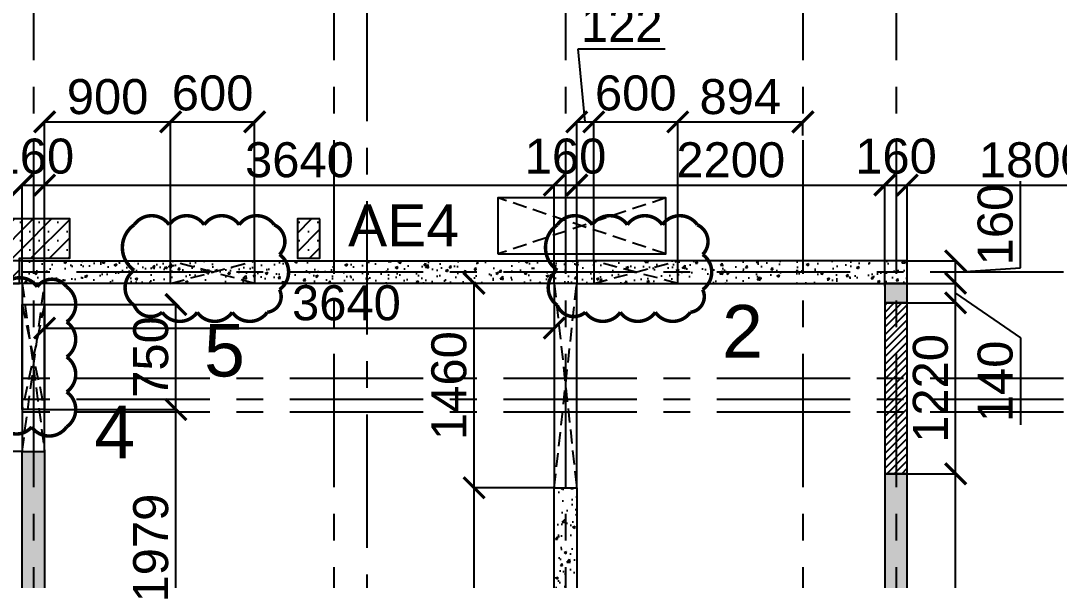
# Model space of a CAD drawing. Header units: inches. Extents: x 207135 to 337634, y -175669 to -89669.
# Drawn here: x 216867 to 224283, y -110202 to -106208 of the extents above; entities that cross this region are included whole.
import ezdxf

# ---------------------------------------------------------------- set-up
doc = ezdxf.new("R2010")
doc.units = ezdxf.units.IN
doc.header["$MEASUREMENT"] = 0
doc.linetypes.add('CENTER', pattern=[50.8, 31.75, -6.35, 6.35, -6.35])
doc.linetypes.add('Hidden', pattern=[3, 2, -1])
for name, color, linetype in [('160 R.C. WALL HAT', 8, 'Continuous'), ('160 R.C.WALL', 6, 'Continuous'), ('160 WALL  OPENING LINE', 1, 'Continuous'), ('160 WALL OPEING', 1, 'Continuous'), ('5', 2, 'Continuous'), ('AR-Column', 40, 'Continuous'), ('CUTOUT', 2, 'Continuous'), ('CUTOUT LINE', 2, 'Continuous'), ('DIM', 251, 'Continuous'), ('GRID', 8, 'CENTER'), ('NON S.WALL HATCH', 8, 'Continuous'), ('SHEARWALL HATCH', 8, 'Continuous'), ('TEXT-1', 3, 'Continuous')]:
    doc.layers.add(name, color=color, linetype=linetype)
doc.layers.add('text', color=4, linetype='Continuous', lineweight=30)
doc.styles.add('T200', font='sanss___.ttf', dxfattribs={"height": 250})
doc.styles.add('T300', font='sanss___.ttf', dxfattribs={"height": 350})
doc.dimstyles.new('T 200', dxfattribs={"dimtxt": 250, "dimasz": 150, "dimexe": 1, "dimexo": 0, "dimgap": 50, "dimtad": 1, "dimdec": 0, "dimdsep": 46, "dimtxsty": 'T200', "dimblk": 'ARCHTICK', "dimcen": 2.5, "dimdle": 1, "dimclrd": 5, "dimclre": 253, "dimclrt": 1, "dimadec": 0, "dimazin": 0, "dimtfac": 1, "dimtdec": 0, "dimtmove": 2, "dimatfit": 3, "dimfxl": 0, "dimarcsym": 0})
pattern_1 = [(45, (-131825.64, 75915.45), (-66.29126, 66.29126), []), (45, (-131759.35, 75915.45), (-66.29126, 66.29126), [0, -93.75])]
pattern_2 = [(50, (2126157.95, 285107.85), (179.315046, -15.688034), [18.75, -206.25]), (355, (2126157.95, 285107.85), (-34.687833, 188.048033), [15, -165]), (100.451444, (2126172.9, 285106.54), (144.627212, 172.359998), [15.935048, -175.285528]), (46.1842, (2126157.95, 285157.85), (266.810333, -41.37982), [28.125, -309.375]), (96.635635, (2126180.19, 285154.4), (233.665486, 243.52965), [23.902586, -262.92844]), (351.184164, (2126157.95, 285157.85), (233.665486, 243.52965), [22.5, -247.5]), (21, (2126182.95, 285145.35), (149.226763, -100.654723), [18.75, -206.25]), (326, (2126182.95, 285145.35), (60.828833, 181.287511), [15, -165]), (71.451445, (2126195.39, 285136.96), (210.055594, 80.632788), [15.935047, -175.285528]), (37.5, (2126157.95, 285107.85), (3.0399638, 83.2234635), [0, -163, 0, -167.5, 0, -165.625]), (7.5, (2126157.95, 285107.85), (65.7673844, 98.602928), [0, -95.5, 0, -159.25, 0, -63.125]), (327.5, (2126102.2, 285107.85), (133.455609, -5.638718), [0, -62.5, 0, -195, 0, -258.75]), (317.5, (2126077.2, 285107.85), (145.796542, 25.0262456), [0, -81.25, 0, -129.5, 0, -183.75])]

# ---------------------------------------------------------------- blocks, each defined once
blk = doc.blocks.new('_ARCHTICK')
at = {"color": 0, "linetype": 'ByBlock', "const_width": 0.15}
blk.add_lwpolyline([(-0.5, -0.5), (0.5, 0.5)], dxfattribs=at)
blk = doc.blocks.new('*D110')
at = {"layer": 'Defpoints', "color": 0}
for p in [(216341.1, -109282.5), (216877.4, -109282.5, 14.7), (216877.4, -113802.5, 14.7)]:
    blk.add_point(p, dxfattribs=at)
at = {"layer": 'DIM', "color": 253, "lineweight": -2}
for p, q in [((216877.4, -109282.5), (216340.1, -109282.5)), ((216877.4, -113802.5), (216340.1, -113802.5))]:
    blk.add_line(p, q, dxfattribs=at)
at = {"layer": 'DIM', "color": 5, "lineweight": -2}
blk.add_line((216341.1, -113803.5), (216341.1, -109281.5), dxfattribs=at)
at = {"layer": 'DIM', "color": 5, "lineweight": -2, "xscale": 150, "yscale": 150, "zscale": 150}
for p, rotation in [((216341.1, -109282.5), 90), ((216341.1, -113802.5), 270)]:
    blk.add_blockref('_ARCHTICK', p, dxfattribs=dict(at, rotation=rotation))
at = {"layer": 'DIM', "color": 1, "insert": (216162.3, -111542.5), "char_height": 250, "attachment_point": 5, "rotation": 90, "style": 'T200'}
blk.add_mtext('4520', dxfattribs=at)
blk = doc.blocks.new('*D111')
at = {"layer": 'Defpoints', "color": 0}
for p in [(216341.1, -108082.5), (216877.4, -108082.5, 14.7), (216877.4, -109282.5, 14.7)]:
    blk.add_point(p, dxfattribs=at)
at = {"layer": 'DIM', "color": 253, "lineweight": -2}
for p, q in [((216877.4, -108082.5), (216340.1, -108082.5)), ((216877.4, -109282.5), (216340.1, -109282.5))]:
    blk.add_line(p, q, dxfattribs=at)
at = {"layer": 'DIM', "color": 5, "lineweight": -2}
blk.add_line((216341.1, -109283.5), (216341.1, -108081.5), dxfattribs=at)
at = {"layer": 'DIM', "color": 5, "lineweight": -2, "xscale": 150, "yscale": 150, "zscale": 150}
for p, rotation in [((216341.1, -108082.5), 90), ((216341.1, -109282.5), 270)]:
    blk.add_blockref('_ARCHTICK', p, dxfattribs=dict(at, rotation=rotation))
at = {"layer": 'DIM', "color": 1, "insert": (216162.3, -108682.5), "char_height": 250, "attachment_point": 5, "rotation": 90, "style": 'T200'}
blk.add_mtext('1200', dxfattribs=at)
blk = doc.blocks.new('*D112')
at = {"layer": 'Defpoints', "color": 0}
for p in [(216341.1, -107922.5), (216877.4, -107922.5, 14.7), (216877.4, -108082.5, 14.7)]:
    blk.add_point(p, dxfattribs=at)
at = {"layer": 'DIM', "color": 5, "lineweight": -2}
for p, q in [((216087.8, -108052.5), (216087.8, -107432.3)), ((216341.1, -108083.5), (216341.1, -107921.5)), ((216341.1, -108002.5), (216087.8, -108052.5))]:
    blk.add_line(p, q, dxfattribs=at)
at = {"layer": 'DIM', "color": 253, "lineweight": -2}
for p, q in [((216877.4, -107922.5), (216340.1, -107922.5)), ((216877.4, -108082.5), (216340.1, -108082.5))]:
    blk.add_line(p, q, dxfattribs=at)
at = {"layer": 'DIM', "color": 5, "lineweight": -2, "xscale": 150, "yscale": 150, "zscale": 150}
for p, rotation in [((216341.1, -107922.5), 90), ((216341.1, -108082.5), 270)]:
    blk.add_blockref('_ARCHTICK', p, dxfattribs=dict(at, rotation=rotation))
at = {"layer": 'DIM', "color": 1, "insert": (215908.8, -107742.4), "char_height": 250, "attachment_point": 5, "rotation": 90, "style": 'T200'}
blk.add_mtext('160', dxfattribs=at)
blk = doc.blocks.new('*D133')
at = {"layer": 'Defpoints', "color": 0}
for p in [(217037.4, -107380.6), (216877.4, -107922.5, 14.7), (217037.4, -108082.5, 14.7)]:
    blk.add_point(p, dxfattribs=at)
at = {"layer": 'DIM', "color": 5, "lineweight": -2}
blk.add_line((216876.4, -107380.6), (217038.4, -107380.6), dxfattribs=at)
at = {"layer": 'DIM', "color": 253, "lineweight": -2}
for p, q in [((216877.4, -107922.5), (216877.4, -107379.6)), ((217037.4, -108082.5), (217037.4, -107379.6))]:
    blk.add_line(p, q, dxfattribs=at)
at = {"layer": 'DIM', "color": 5, "lineweight": -2, "xscale": 150, "yscale": 150, "zscale": 150, "rotation": 180}
blk.add_blockref('_ARCHTICK', (216877.4, -107380.6), dxfattribs=at)
at = {"layer": 'DIM', "color": 5, "lineweight": -2, "xscale": 150, "yscale": 150, "zscale": 150}
blk.add_blockref('_ARCHTICK', (217037.4, -107380.6), dxfattribs=at)
at = {"layer": 'DIM', "color": 1, "insert": (216957.4, -107175.6), "char_height": 250, "attachment_point": 5, "style": 'T200'}
blk.add_mtext('160', dxfattribs=at)
blk = doc.blocks.new('*D134')
at = {"layer": 'Defpoints', "color": 0}
for p in [(220677.4, -108082.5, 14.7), (220677.4, -108401.6), (217037.4, -108819.5, 14.7)]:
    blk.add_point(p, dxfattribs=at)
at = {"layer": 'DIM', "color": 253, "lineweight": -2}
for p, q in [((220677.4, -108082.5), (220677.4, -108402.6)), ((217037.4, -108819.5), (217037.4, -108400.6))]:
    blk.add_line(p, q, dxfattribs=at)
at = {"layer": 'DIM', "color": 5, "lineweight": -2}
blk.add_line((217036.4, -108401.6), (220678.4, -108401.6), dxfattribs=at)
at = {"layer": 'DIM', "color": 5, "lineweight": -2, "xscale": 150, "yscale": 150, "zscale": 150, "rotation": 180}
blk.add_blockref('_ARCHTICK', (217037.4, -108401.6), dxfattribs=at)
at = {"layer": 'DIM', "color": 5, "lineweight": -2, "xscale": 150, "yscale": 150, "zscale": 150}
blk.add_blockref('_ARCHTICK', (220677.4, -108401.6), dxfattribs=at)
at = {"layer": 'DIM', "color": 1, "insert": (219192.9, -108222.7), "char_height": 250, "attachment_point": 5, "style": 'T200'}
blk.add_mtext('3640', dxfattribs=at)
blk = doc.blocks.new('*D135')
at = {"layer": 'Defpoints', "color": 0}
for p in [(220837.4, -107380.6), (220837.4, -107922.5, 14.7), (220677.4, -108082.5, 14.7)]:
    blk.add_point(p, dxfattribs=at)
at = {"layer": 'DIM', "color": 5, "lineweight": -2}
blk.add_line((220676.4, -107380.6), (220838.4, -107380.6), dxfattribs=at)
at = {"layer": 'DIM', "color": 253, "lineweight": -2}
for p, q in [((220677.4, -108082.5), (220677.4, -107379.6)), ((220837.4, -107922.5), (220837.4, -107379.6))]:
    blk.add_line(p, q, dxfattribs=at)
at = {"layer": 'DIM', "color": 5, "lineweight": -2, "xscale": 150, "yscale": 150, "zscale": 150, "rotation": 180}
blk.add_blockref('_ARCHTICK', (220677.4, -107380.6), dxfattribs=at)
at = {"layer": 'DIM', "color": 5, "lineweight": -2, "xscale": 150, "yscale": 150, "zscale": 150}
blk.add_blockref('_ARCHTICK', (220837.4, -107380.6), dxfattribs=at)
at = {"layer": 'DIM', "color": 1, "insert": (220757.4, -107175.6), "char_height": 250, "attachment_point": 5, "style": 'T200'}
blk.add_mtext('160', dxfattribs=at)
blk = doc.blocks.new('*D136')
at = {"layer": 'Defpoints', "color": 0}
for p in [(223037.4, -107380.6), (220837.4, -107922.5, 14.7), (223037.4, -108102.5, 14.7)]:
    blk.add_point(p, dxfattribs=at)
at = {"layer": 'DIM', "color": 5, "lineweight": -2}
blk.add_line((220836.4, -107380.6), (223038.4, -107380.6), dxfattribs=at)
at = {"layer": 'DIM', "color": 253, "lineweight": -2}
for p, q in [((220837.4, -107922.5), (220837.4, -107379.6)), ((223037.4, -108102.5), (223037.4, -107379.6))]:
    blk.add_line(p, q, dxfattribs=at)
at = {"layer": 'DIM', "color": 5, "lineweight": -2, "xscale": 150, "yscale": 150, "zscale": 150, "rotation": 180}
blk.add_blockref('_ARCHTICK', (220837.4, -107380.6), dxfattribs=at)
at = {"layer": 'DIM', "color": 5, "lineweight": -2, "xscale": 150, "yscale": 150, "zscale": 150}
blk.add_blockref('_ARCHTICK', (223037.4, -107380.6), dxfattribs=at)
at = {"layer": 'DIM', "color": 1, "insert": (221937.4, -107201.8), "char_height": 250, "attachment_point": 5, "style": 'T200'}
blk.add_mtext('2200', dxfattribs=at)
blk = doc.blocks.new('*D137')
at = {"layer": 'Defpoints', "color": 0}
for p in [(223197.4, -107380.6), (223197.4, -107922.5, 14.7), (223037.4, -108102.5, 14.7)]:
    blk.add_point(p, dxfattribs=at)
at = {"layer": 'DIM', "color": 5, "lineweight": -2}
blk.add_line((223036.4, -107380.6), (223198.4, -107380.6), dxfattribs=at)
at = {"layer": 'DIM', "color": 253, "lineweight": -2}
for p, q in [((223037.4, -108102.5), (223037.4, -107379.6)), ((223197.4, -107922.5), (223197.4, -107379.6))]:
    blk.add_line(p, q, dxfattribs=at)
at = {"layer": 'DIM', "color": 5, "lineweight": -2, "xscale": 150, "yscale": 150, "zscale": 150, "rotation": 180}
blk.add_blockref('_ARCHTICK', (223037.4, -107380.6), dxfattribs=at)
at = {"layer": 'DIM', "color": 5, "lineweight": -2, "xscale": 150, "yscale": 150, "zscale": 150}
blk.add_blockref('_ARCHTICK', (223197.4, -107380.6), dxfattribs=at)
at = {"layer": 'DIM', "color": 1, "insert": (223117.4, -107175.6), "char_height": 250, "attachment_point": 5, "style": 'T200'}
blk.add_mtext('160', dxfattribs=at)
blk = doc.blocks.new('*D176')
at = {"layer": 'Defpoints', "color": 0}
for p in [(224997.4, -107380.6), (223197.4, -107922.5), (224997.4, -107922.5)]:
    blk.add_point(p, dxfattribs=at)
at = {"layer": 'DIM', "color": 5, "lineweight": -2}
blk.add_line((223196.4, -107380.6), (224998.4, -107380.6), dxfattribs=at)
at = {"layer": 'DIM', "color": 253, "lineweight": -2}
for p, q in [((223197.4, -107922.5), (223197.4, -107379.6)), ((224997.4, -107922.5), (224997.4, -107379.6))]:
    blk.add_line(p, q, dxfattribs=at)
at = {"layer": 'DIM', "color": 5, "lineweight": -2, "xscale": 150, "yscale": 150, "zscale": 150, "rotation": 180}
blk.add_blockref('_ARCHTICK', (223197.4, -107380.6), dxfattribs=at)
at = {"layer": 'DIM', "color": 5, "lineweight": -2, "xscale": 150, "yscale": 150, "zscale": 150}
blk.add_blockref('_ARCHTICK', (224997.4, -107380.6), dxfattribs=at)
at = {"layer": 'DIM', "color": 1, "insert": (224097.4, -107201.8), "char_height": 250, "attachment_point": 5, "style": 'T200'}
blk.add_mtext('1800', dxfattribs=at)
blk = doc.blocks.new('*D207')
at = {"layer": 'Defpoints', "color": 0}
for p in [(220104.7, -109542.5), (220677.4, -109542.5, 14.7), (220637.4, -113642.5, 14.7)]:
    blk.add_point(p, dxfattribs=at)
at = {"layer": 'DIM', "color": 253, "lineweight": -2}
for p, q in [((220677.4, -109542.5), (220103.7, -109542.5)), ((220637.4, -113642.5), (220103.7, -113642.5))]:
    blk.add_line(p, q, dxfattribs=at)
at = {"layer": 'DIM', "color": 5, "lineweight": -2}
blk.add_line((220104.7, -113643.5), (220104.7, -109541.5), dxfattribs=at)
at = {"layer": 'DIM', "color": 5, "lineweight": -2, "xscale": 150, "yscale": 150, "zscale": 150}
for p, rotation in [((220104.7, -109542.5), 90), ((220104.7, -113642.5), 270)]:
    blk.add_blockref('_ARCHTICK', p, dxfattribs=dict(at, rotation=rotation))
at = {"layer": 'DIM', "color": 1, "insert": (219925.9, -111592.5), "char_height": 250, "attachment_point": 5, "rotation": 90, "style": 'T200'}
blk.add_mtext('4100', dxfattribs=at)
blk = doc.blocks.new('*D208')
at = {"layer": 'Defpoints', "color": 0}
for p in [(220104.7, -108082.5), (220677.4, -108082.5, 14.7), (220677.4, -109542.5, 14.7)]:
    blk.add_point(p, dxfattribs=at)
at = {"layer": 'DIM', "color": 253, "lineweight": -2}
for p, q in [((220677.4, -108082.5), (220103.7, -108082.5)), ((220677.4, -109542.5), (220103.7, -109542.5))]:
    blk.add_line(p, q, dxfattribs=at)
at = {"layer": 'DIM', "color": 5, "lineweight": -2}
blk.add_line((220104.7, -109543.5), (220104.7, -108081.5), dxfattribs=at)
at = {"layer": 'DIM', "color": 5, "lineweight": -2, "xscale": 150, "yscale": 150, "zscale": 150}
for p, rotation in [((220104.7, -108082.5), 90), ((220104.7, -109542.5), 270)]:
    blk.add_blockref('_ARCHTICK', p, dxfattribs=dict(at, rotation=rotation))
at = {"layer": 'DIM', "color": 1, "insert": (219925.8, -108812.5), "char_height": 250, "attachment_point": 5, "rotation": 90, "style": 'T200'}
blk.add_mtext('1460', dxfattribs=at)
blk = doc.blocks.new('*D225')
at = {"layer": 'Defpoints', "color": 0}
for p in [(223197.4, -109442.5, 14.7), (223543, -109442.5), (223197.4, -113642.5, 14.7)]:
    blk.add_point(p, dxfattribs=at)
at = {"layer": 'DIM', "color": 253, "lineweight": -2}
for p, q in [((223197.4, -109442.5), (223544, -109442.5)), ((223197.4, -113642.5), (223544, -113642.5))]:
    blk.add_line(p, q, dxfattribs=at)
at = {"layer": 'DIM', "color": 5, "lineweight": -2}
blk.add_line((223543, -113643.5), (223543, -109441.5), dxfattribs=at)
at = {"layer": 'DIM', "color": 5, "lineweight": -2, "xscale": 150, "yscale": 150, "zscale": 150}
for p, rotation in [((223543, -109442.5), 90), ((223543, -113642.5), 270)]:
    blk.add_blockref('_ARCHTICK', p, dxfattribs=dict(at, rotation=rotation))
at = {"layer": 'DIM', "color": 1, "insert": (223364.3, -111542.5), "char_height": 250, "attachment_point": 5, "rotation": 90, "style": 'T200'}
blk.add_mtext('4200', dxfattribs=at)
blk = doc.blocks.new('*D226')
at = {"layer": 'Defpoints', "color": 0}
for p in [(223197.4, -108222.5, 14.7), (223543, -108222.5), (223197.4, -109442.5, 14.7)]:
    blk.add_point(p, dxfattribs=at)
at = {"layer": 'DIM', "color": 253, "lineweight": -2}
for p, q in [((223197.4, -108222.5), (223544, -108222.5)), ((223197.4, -109442.5), (223544, -109442.5))]:
    blk.add_line(p, q, dxfattribs=at)
at = {"layer": 'DIM', "color": 5, "lineweight": -2}
blk.add_line((223543, -109443.5), (223543, -108221.5), dxfattribs=at)
at = {"layer": 'DIM', "color": 5, "lineweight": -2, "xscale": 150, "yscale": 150, "zscale": 150}
for p, rotation in [((223543, -108222.5), 90), ((223543, -109442.5), 270)]:
    blk.add_blockref('_ARCHTICK', p, dxfattribs=dict(at, rotation=rotation))
at = {"layer": 'DIM', "color": 1, "insert": (223364.3, -108832.5), "char_height": 250, "attachment_point": 5, "rotation": 90, "style": 'T200'}
blk.add_mtext('1220', dxfattribs=at)
blk = doc.blocks.new('*D227')
at = {"layer": 'Defpoints', "color": 0}
for p in [(223197.4, -108082.5, 14.7), (223543, -108082.5), (223197.4, -108222.5, 14.7)]:
    blk.add_point(p, dxfattribs=at)
at = {"layer": 'DIM', "color": 253, "lineweight": -2}
for p, q in [((223197.4, -108082.5), (223544, -108082.5)), ((223197.4, -108222.5), (223544, -108222.5))]:
    blk.add_line(p, q, dxfattribs=at)
at = {"layer": 'DIM', "color": 5, "lineweight": -2}
for p, q in [((223543, -108223.5), (223543, -108081.5)), ((223543, -108152.5), (224005.4, -108472.3)), ((224005.4, -108472.3), (224005.4, -109092.6))]:
    blk.add_line(p, q, dxfattribs=at)
at = {"layer": 'DIM', "color": 5, "lineweight": -2, "xscale": 150, "yscale": 150, "zscale": 150}
for p, rotation in [((223543, -108082.5), 90), ((223543, -108222.5), 270)]:
    blk.add_blockref('_ARCHTICK', p, dxfattribs=dict(at, rotation=rotation))
at = {"layer": 'DIM', "color": 1, "insert": (223826.6, -108782.4), "char_height": 250, "attachment_point": 5, "rotation": 90, "style": 'T200'}
blk.add_mtext('140', dxfattribs=at)
blk = doc.blocks.new('*D228')
at = {"layer": 'Defpoints', "color": 0}
for p in [(223197.4, -107922.5), (223543, -107922.5), (223197.4, -108082.5, 14.7)]:
    blk.add_point(p, dxfattribs=at)
at = {"layer": 'DIM', "color": 5, "lineweight": -2}
for p, q in [((224005.4, -107972.5), (224005.4, -107352.3)), ((223543, -108083.5), (223543, -107921.5)), ((223543, -108002.5), (224005.4, -107972.5))]:
    blk.add_line(p, q, dxfattribs=at)
at = {"layer": 'DIM', "color": 253, "lineweight": -2}
for p, q in [((223197.4, -107922.5), (223544, -107922.5)), ((223197.4, -108082.5), (223544, -108082.5))]:
    blk.add_line(p, q, dxfattribs=at)
at = {"layer": 'DIM', "color": 5, "lineweight": -2, "xscale": 150, "yscale": 150, "zscale": 150}
for p, rotation in [((223543, -107922.5), 90), ((223543, -108082.5), 270)]:
    blk.add_blockref('_ARCHTICK', p, dxfattribs=dict(at, rotation=rotation))
at = {"layer": 'DIM', "color": 1, "insert": (223826.4, -107662.4), "char_height": 250, "attachment_point": 5, "rotation": 90, "style": 'T200'}
blk.add_mtext('160', dxfattribs=at)
blk = doc.blocks.new('*D672')
at = {"layer": 'Defpoints', "color": 0}
for p in [(220677.4, -107380.6), (217037.4, -108082.5, 14.7), (220677.4, -108082.5, 14.7)]:
    blk.add_point(p, dxfattribs=at)
at = {"layer": 'DIM', "color": 5, "lineweight": -2}
blk.add_line((217036.4, -107380.6), (220678.4, -107380.6), dxfattribs=at)
at = {"layer": 'DIM', "color": 253, "lineweight": -2}
for p, q in [((217037.4, -108082.5), (217037.4, -107379.6)), ((220677.4, -108082.5), (220677.4, -107379.6))]:
    blk.add_line(p, q, dxfattribs=at)
at = {"layer": 'DIM', "color": 5, "lineweight": -2, "xscale": 150, "yscale": 150, "zscale": 150, "rotation": 180}
blk.add_blockref('_ARCHTICK', (217037.4, -107380.6), dxfattribs=at)
at = {"layer": 'DIM', "color": 5, "lineweight": -2, "xscale": 150, "yscale": 150, "zscale": 150}
blk.add_blockref('_ARCHTICK', (220677.4, -107380.6), dxfattribs=at)
at = {"layer": 'DIM', "color": 1, "insert": (218857.4, -107201.6), "char_height": 250, "attachment_point": 5, "style": 'T200'}
blk.add_mtext('3640', dxfattribs=at)
blk = doc.blocks.new('A$C02A55DAE')
at = {"layer": 'NON S.WALL HATCH'}
h = blk.add_hatch(dxfattribs=at)
h.set_pattern_fill('SACNCR', color=256, scale=1000)
h.set_pattern_definition(pattern_1)
h.paths.add_polyline_path([(-2195, -11480), (-1955, -11480), (-1955, -11680), (-1595, -11680), (-1595, -11940), (-2195, -11940)])
h.paths.add_polyline_path([(-2195, -5920), (-1955, -5920), (-1955, -5740), (-1595, -5740), (-1595, -5460), (-2195, -5460)])
h.paths.add_polyline_path([(-1955, -8930), (-1955, -8470), (-2195, -8470), (-2195, -8930)])
h = blk.add_hatch(dxfattribs=at)
h.set_pattern_fill('SACNCR', color=256, scale=1000)
h.set_pattern_definition(pattern_1)
h.paths.add_polyline_path([(30, -5740), (190, -5740), (190, -5760), (190, -5460), (30, -5460)])
at = {"layer": 'AR-Column', "color": 4, "elevation": -29.5}
blk.add_lwpolyline([(-2195, -5920), (-1955, -5920), (-1955, -5740), (-1595, -5740), (-1595, -5460), (-2195, -5460)], close=True, dxfattribs=at)
blk.add_lwpolyline([(190, -5460), (30, -5460), (30, -5740), (190, -5740), (190, -5460)], dxfattribs=at)
blk = doc.blocks.new('*D742')
at = {"layer": 'Defpoints', "color": 0}
for p in [(217037.4, -108983.3, 0), (217975.3, -108983.3), (217782.6, -110962.5, 14.7)]:
    blk.add_point(p, dxfattribs=at)
at = {"layer": 'DIM', "color": 253, "lineweight": -2}
for p, q in [((217037.4, -108983.3), (217976.3, -108983.3)), ((217782.6, -110962.5), (217976.3, -110962.5))]:
    blk.add_line(p, q, dxfattribs=at)
at = {"layer": 'DIM', "color": 5, "lineweight": -2}
blk.add_line((217975.3, -110963.5), (217975.3, -108982.3), dxfattribs=at)
at = {"layer": 'DIM', "color": 5, "lineweight": -2, "xscale": 150, "yscale": 150, "zscale": 150}
for p, rotation in [((217975.3, -108983.3), 90), ((217975.3, -110962.5), 270)]:
    blk.add_blockref('_ARCHTICK', p, dxfattribs=dict(at, rotation=rotation))
at = {"layer": 'DIM', "color": 1, "insert": (217796.5, -109972.9), "char_height": 250, "attachment_point": 5, "rotation": 90, "style": 'T200'}
blk.add_mtext('1979', dxfattribs=at)
blk = doc.blocks.new('*D743')
at = {"layer": 'Defpoints', "color": 0}
for p in [(217037.4, -108233.3), (217975.3, -108233.3), (217037.4, -108983.3, 0)]:
    blk.add_point(p, dxfattribs=at)
at = {"layer": 'DIM', "color": 253, "lineweight": -2}
for p, q in [((217037.4, -108233.3), (217976.3, -108233.3)), ((217037.4, -108983.3), (217976.3, -108983.3))]:
    blk.add_line(p, q, dxfattribs=at)
at = {"layer": 'DIM', "color": 5, "lineweight": -2}
blk.add_line((217975.3, -108984.3), (217975.3, -108232.3), dxfattribs=at)
at = {"layer": 'DIM', "color": 5, "lineweight": -2, "xscale": 150, "yscale": 150, "zscale": 150}
for p, rotation in [((217975.3, -108233.3), 90), ((217975.3, -108983.3), 270)]:
    blk.add_blockref('_ARCHTICK', p, dxfattribs=dict(at, rotation=rotation))
at = {"layer": 'DIM', "color": 1, "insert": (217796.5, -108608.3), "char_height": 250, "attachment_point": 5, "rotation": 90, "style": 'T200'}
blk.add_mtext('750', dxfattribs=at)
blk = doc.blocks.new('*D744')
at = {"layer": 'Defpoints', "color": 0}
for p in [(217937.4, -106929.6), (217937.4, -107922.5, 14.7), (217037.4, -108082.5)]:
    blk.add_point(p, dxfattribs=at)
at = {"layer": 'DIM', "color": 5, "lineweight": -2}
blk.add_line((217036.4, -106929.6), (217938.4, -106929.6), dxfattribs=at)
at = {"layer": 'DIM', "color": 253, "lineweight": -2}
for p, q in [((217037.4, -108082.5), (217037.4, -106928.6)), ((217937.4, -107922.5), (217937.4, -106928.6))]:
    blk.add_line(p, q, dxfattribs=at)
at = {"layer": 'DIM', "color": 5, "lineweight": -2, "xscale": 150, "yscale": 150, "zscale": 150, "rotation": 180}
blk.add_blockref('_ARCHTICK', (217037.4, -106929.6), dxfattribs=at)
at = {"layer": 'DIM', "color": 5, "lineweight": -2, "xscale": 150, "yscale": 150, "zscale": 150}
blk.add_blockref('_ARCHTICK', (217937.4, -106929.6), dxfattribs=at)
at = {"layer": 'DIM', "color": 1, "insert": (217487.4, -106750.8), "char_height": 250, "attachment_point": 5, "style": 'T200'}
blk.add_mtext('900', dxfattribs=at)
blk = doc.blocks.new('*D745')
at = {"layer": 'Defpoints', "color": 0}
for p in [(218537.4, -106929.6), (217937.4, -107922.5, 14.7), (218537.4, -107922.5, 14.7)]:
    blk.add_point(p, dxfattribs=at)
at = {"layer": 'DIM', "color": 5, "lineweight": -2}
blk.add_line((217936.4, -106929.6), (218538.4, -106929.6), dxfattribs=at)
at = {"layer": 'DIM', "color": 253, "lineweight": -2}
for p, q in [((217937.4, -107922.5), (217937.4, -106928.6)), ((218537.4, -107922.5), (218537.4, -106928.6))]:
    blk.add_line(p, q, dxfattribs=at)
at = {"layer": 'DIM', "color": 5, "lineweight": -2, "xscale": 150, "yscale": 150, "zscale": 150, "rotation": 180}
blk.add_blockref('_ARCHTICK', (217937.4, -106929.6), dxfattribs=at)
at = {"layer": 'DIM', "color": 5, "lineweight": -2, "xscale": 150, "yscale": 150, "zscale": 150}
blk.add_blockref('_ARCHTICK', (218537.4, -106929.6), dxfattribs=at)
at = {"layer": 'DIM', "color": 1, "insert": (218237.4, -106724.7), "char_height": 250, "attachment_point": 5, "style": 'T200'}
blk.add_mtext('600', dxfattribs=at)
blk = doc.blocks.new('*D746')
at = {"layer": 'Defpoints', "color": 0}
for p in [(220959.1, -106929.6), (220837.4, -107922.5), (220959.1, -107922.5, 15.2)]:
    blk.add_point(p, dxfattribs=at)
at = {"layer": 'DIM', "color": 5, "lineweight": -2}
for p, q in [((220898.2, -106929.6), (220848.2, -106408.2)), ((220848.2, -106408.2), (221469.5, -106408.2)), ((220836.4, -106929.6), (220960.1, -106929.6))]:
    blk.add_line(p, q, dxfattribs=at)
at = {"layer": 'DIM', "color": 253, "lineweight": -2}
for p, q in [((220837.4, -107922.5), (220837.4, -106928.6)), ((220959.1, -107922.5), (220959.1, -106928.6))]:
    blk.add_line(p, q, dxfattribs=at)
at = {"layer": 'DIM', "color": 5, "lineweight": -2, "xscale": 150, "yscale": 150, "zscale": 150, "rotation": 180}
blk.add_blockref('_ARCHTICK', (220837.4, -106929.6), dxfattribs=at)
at = {"layer": 'DIM', "color": 5, "lineweight": -2, "xscale": 150, "yscale": 150, "zscale": 150}
blk.add_blockref('_ARCHTICK', (220959.1, -106929.6), dxfattribs=at)
at = {"layer": 'DIM', "color": 1, "insert": (221158.9, -106233.2), "char_height": 250, "attachment_point": 5, "style": 'T200'}
blk.add_mtext('122', dxfattribs=at)
blk = doc.blocks.new('*D747')
at = {"layer": 'Defpoints', "color": 0}
for p in [(221558.9, -106929.6), (220959.1, -107922.5, 15.2), (221558.9, -107922.5, 15.2)]:
    blk.add_point(p, dxfattribs=at)
at = {"layer": 'DIM', "color": 5, "lineweight": -2}
blk.add_line((220958.1, -106929.6), (221559.9, -106929.6), dxfattribs=at)
at = {"layer": 'DIM', "color": 253, "lineweight": -2}
for p, q in [((220959.1, -107922.5), (220959.1, -106928.6)), ((221558.9, -107922.5), (221558.9, -106928.6))]:
    blk.add_line(p, q, dxfattribs=at)
at = {"layer": 'DIM', "color": 5, "lineweight": -2, "xscale": 150, "yscale": 150, "zscale": 150, "rotation": 180}
blk.add_blockref('_ARCHTICK', (220959.1, -106929.6), dxfattribs=at)
at = {"layer": 'DIM', "color": 5, "lineweight": -2, "xscale": 150, "yscale": 150, "zscale": 150}
blk.add_blockref('_ARCHTICK', (221558.9, -106929.6), dxfattribs=at)
at = {"layer": 'DIM', "color": 1, "insert": (221259, -106724.7), "char_height": 250, "attachment_point": 5, "style": 'T200'}
blk.add_mtext('600', dxfattribs=at)
blk = doc.blocks.new('*D748')
at = {"layer": 'Defpoints', "color": 0}
for p in [(222452.4, -106929.6), (222452.4, -107026.7, 14.7), (221558.9, -107922.5, 15.2)]:
    blk.add_point(p, dxfattribs=at)
at = {"layer": 'DIM', "color": 5, "lineweight": -2}
blk.add_line((221557.9, -106929.6), (222453.4, -106929.6), dxfattribs=at)
at = {"layer": 'DIM', "color": 253, "lineweight": -2}
for p, q in [((221558.9, -107922.5), (221558.9, -106928.6)), ((222452.4, -107026.7), (222452.4, -106928.6))]:
    blk.add_line(p, q, dxfattribs=at)
at = {"layer": 'DIM', "color": 5, "lineweight": -2, "xscale": 150, "yscale": 150, "zscale": 150, "rotation": 180}
blk.add_blockref('_ARCHTICK', (221558.9, -106929.6), dxfattribs=at)
at = {"layer": 'DIM', "color": 5, "lineweight": -2, "xscale": 150, "yscale": 150, "zscale": 150}
blk.add_blockref('_ARCHTICK', (222452.4, -106929.6), dxfattribs=at)
at = {"layer": 'DIM', "color": 1, "insert": (222005.7, -106750.8), "char_height": 250, "attachment_point": 5, "style": 'T200'}
blk.add_mtext('894', dxfattribs=at)

msp = doc.modelspace()

# ---------------------------------------------------------------- hatches: boundary and pattern name
at = {"layer": '160 R.C. WALL HAT'}
h = msp.add_hatch(dxfattribs=at)
h.set_pattern_fill('AR-CONC', color=256, scale=25)
h.set_pattern_definition(pattern_2)
h.paths.add_polyline_path([(220837.4, -107922.5), (216877.4, -107922.5), (216877.4, -108082.5), (220837.4, -108082.5)])
h = msp.add_hatch(dxfattribs=at)
h.set_pattern_fill('AR-CONC', color=256, scale=25)
h.set_pattern_definition(pattern_2)
h.paths.add_polyline_path([(223197.4, -107922.5), (220837.4, -107922.5), (220837.4, -108082.5), (223197.4, -108082.5)])
h = msp.add_hatch(dxfattribs=at)
h.set_pattern_fill('AR-CONC', color=256, scale=25)
h.set_pattern_definition([(50, (2128357.95, 279547.85), (179.315046, -15.688034), [18.75, -206.25]), (355, (2128357.95, 279547.85), (-34.687833, 188.048033), [15, -165]), (100.451444, (2128372.9, 279546.54), (144.627212, 172.359998), [15.935048, -175.285528]), (46.1842, (2128357.95, 279597.85), (266.810333, -41.37982), [28.125, -309.375]), (96.635635, (2128380.19, 279594.4), (233.665486, 243.52965), [23.902586, -262.92844]), (351.184164, (2128357.95, 279597.85), (233.665486, 243.52965), [22.5, -247.5]), (21, (2128382.95, 279585.35), (149.226763, -100.654723), [18.75, -206.25]), (326, (2128382.95, 279585.35), (60.828833, 181.287511), [15, -165]), (71.451445, (2128395.39, 279576.96), (210.055594, 80.632788), [15.935047, -175.285528]), (37.5, (2128357.95, 279547.85), (3.0399638, 83.2234635), [0, -163, 0, -167.5, 0, -165.625]), (7.5, (2128357.95, 279547.85), (65.7673844, 98.602928), [0, -95.5, 0, -159.25, 0, -63.125]), (327.5, (2128302.2, 279547.85), (133.455609, -5.638718), [0, -62.5, 0, -195, 0, -258.75]), (317.5, (2128277.2, 279547.85), (145.796542, 25.0262456), [0, -81.25, 0, -129.5, 0, -183.75])])
h.paths.add_polyline_path([(223197.4, -109442.5), (223037.4, -109442.5), (223037.4, -113642.5), (223197.4, -113642.5)])
h.paths.add_polyline_path([(223037.4, -108222.5), (223197.4, -108222.5), (223197.4, -108082.5), (223037.4, -108082.5)])
h = msp.add_hatch(dxfattribs=at)
h.set_pattern_fill('AR-CONC', color=256, scale=25)
h.set_pattern_definition(pattern_2)
h.paths.add_polyline_path([(217037.4, -109282.5), (216877.4, -109282.5), (216877.4, -113802.5), (217037.4, -113802.5)])
h = msp.add_hatch(dxfattribs=at)
h.set_pattern_fill('AR-CONC', color=256, scale=25)
h.set_pattern_definition([(50, (2125997.95, 279547.85), (179.315046, -15.688034), [18.75, -206.25]), (355, (2125997.95, 279547.85), (-34.687833, 188.048033), [15, -165]), (100.451444, (2126012.9, 279546.54), (144.627212, 172.359998), [15.935048, -175.285528]), (46.1842, (2125997.95, 279597.85), (266.810333, -41.37982), [28.125, -309.375]), (96.635635, (2126020.19, 279594.4), (233.665486, 243.52965), [23.902586, -262.92844]), (351.184164, (2125997.95, 279597.85), (233.665486, 243.52965), [22.5, -247.5]), (21, (2126022.95, 279585.35), (149.226763, -100.654723), [18.75, -206.25]), (326, (2126022.95, 279585.35), (60.828833, 181.287511), [15, -165]), (71.451445, (2126035.39, 279576.96), (210.055594, 80.632788), [15.935047, -175.285528]), (37.5, (2125997.95, 279547.85), (3.0399638, 83.2234635), [0, -163, 0, -167.5, 0, -165.625]), (7.5, (2125997.95, 279547.85), (65.7673844, 98.602928), [0, -95.5, 0, -159.25, 0, -63.125]), (327.5, (2125942.2, 279547.85), (133.455609, -5.638718), [0, -62.5, 0, -195, 0, -258.75]), (317.5, (2125917.2, 279547.85), (145.796542, 25.0262456), [0, -81.25, 0, -129.5, 0, -183.75])])
h.paths.add_polyline_path([(220677.4, -109542.5), (220677.4, -113642.5), (220837.4, -113642.5), (220837.4, -109542.5)])
at = {"layer": 'SHEARWALL HATCH'}
h = msp.add_hatch(dxfattribs=at)
h.set_pattern_fill('ANSI31', color=5, scale=300)
h.set_pattern_definition([(45, (-60178.57, 174462.213), (-26.5165043, 26.5165043), [])])
h.paths.add_polyline_path([(223037.4, -109442.5), (223197.4, -109442.5), (223197.4, -108222.5), (223037.4, -108222.5)])

# ---------------------------------------------------------------- linework, layer by layer
at = {"layer": '160 R.C.WALL'}
msp.add_line((216877.4, -109282.5, 14.7), (217037.4, -109282.5, 14.7), dxfattribs=at)
at = {"layer": '160 R.C.WALL', "elevation": 14.7}
for points in [[(216877.4, -107922.5), (220837.4, -107922.5), (220837.4, -108082.5), (216877.4, -108082.5)], [(223197.4, -107922.5), (220837.4, -107922.5), (220837.4, -108082.5), (223197.4, -108082.5)], [(223037.4, -108222.5), (223197.4, -108222.5), (223197.4, -108082.5), (223037.4, -108082.5)], [(223037.4, -109442.5), (223197.4, -109442.5), (223197.4, -108222.5), (223037.4, -108222.5)], [(217037.4, -113802.5), (216877.4, -113802.5), (216877.4, -109282.5), (217037.4, -109282.5)], [(223037.4, -113642.5), (223197.4, -113642.5), (223197.4, -109442.5), (223037.4, -109442.5)], [(220837.4, -113642.5), (220677.4, -113642.5), (220677.4, -109542.5), (220837.4, -109542.5)]]:
    msp.add_lwpolyline(points, close=True, dxfattribs=at)
at = {"layer": '160 WALL  OPENING LINE', "elevation": 14.7}
for points in [[(216877.4, -109282.5), (217037.4, -109282.5), (217037.4, -108082.5), (216877.4, -108082.5)], [(220677.4, -109542.5), (220837.4, -109542.5), (220837.4, -108082.5), (220677.4, -108082.5)]]:
    msp.add_lwpolyline(points, close=True, dxfattribs=at)
at = {"layer": '160 WALL OPEING', "linetype": 'Hidden', "ltscale": 50}
for p, q in [((216877.4, -109282.5, 14.7), (217037.4, -108082.5, 14.7)), ((216877.4, -108082.5, 14.7), (217037.4, -109282.5, 14.7)), ((220677.4, -109542.5, 14.7), (220837.4, -108082.5, 14.7)), ((220677.4, -108082.5, 14.7), (220837.4, -109542.5, 14.7))]:
    msp.add_line(p, q, dxfattribs=at)
at = {"layer": '5', "color": 6, "const_width": 25}
msp.add_lwpolyline([(217677.3, -107664.4, -0.520567), (217927.3, -107664.4, -0.520567), (218177.3, -107664.4, -0.520567), (218427.3, -107664.4, -0.520567), (218677.3, -107664.4, -0.520567), (218715, -107876.7, -0.520567), (218715, -108126.7, -0.520567), (218627.3, -108288.9, -0.520567), (218377.3, -108288.9, -0.520567), (218127.3, -108288.9, -0.520567), (217877.3, -108288.9, -0.520567), (217677.3, -108238.9, -0.520567), (217677.3, -107988.9, -0.520567)], format="xyb", close=True, dxfattribs=at)
at = {"layer": '5', "color": 3, "const_width": 25, "elevation": 0.4}
msp.add_lwpolyline([(220698.8, -107664.4, -0.520567), (220948.8, -107664.4, -0.520567), (221198.8, -107664.4, -0.520567), (221448.8, -107664.4, -0.520567), (221698.8, -107664.4, -0.520567), (221736.5, -107876.7, -0.520567), (221736.5, -108126.7, -0.520567), (221648.8, -108288.9, -0.520567), (221398.8, -108288.9, -0.520567), (221148.8, -108288.9, -0.520567), (220898.8, -108288.9, -0.520567), (220698.8, -108238.9, -0.520567), (220698.8, -107988.9, -0.520567)], format="xyb", close=True, dxfattribs=at)
at = {"layer": '5', "color": 30, "const_width": 25, "elevation": 0}
msp.add_lwpolyline([(217194.8, -108107.5, -0.520567), (217194.8, -108357.5, -0.520567), (217194.8, -108607.5, -0.520567), (217194.8, -108857.5, -0.520567), (217194.8, -109107.5, -0.520567), (216944.9, -109107.6, -0.520567), (216714.9, -109087.6, -0.520567), (216714.9, -108837.6, -0.520567), (216714.9, -108587.6, -0.520567), (216714.9, -108337.6, -0.520567), (216734.8, -108107.5, -0.520567), (216984.8, -108107.5, -0.520567)], format="xyb", close=True, dxfattribs=at)
at = {"layer": 'CUTOUT'}
for points, elevation in [([(220274.2, -107872.3), (221473.7, -107872.3), (221473.7, -107472.5), (220274.2, -107472.5)], 15.2), ([(218537.4, -108082.5), (217937.4, -108082.5), (217937.4, -107922.5), (218537.4, -107922.5)], 14.7), ([(220959.1, -108082.5), (221558.9, -108082.5), (221558.9, -107922.5), (220959.1, -107922.5)], 15.2), ([(217037.4, -108983.3), (216877.4, -108983.3), (216877.4, -108233.3), (217037.4, -108233.3)], 0)]:
    msp.add_lwpolyline(points, close=True, dxfattribs=dict(at, elevation=elevation))
at = {"layer": 'CUTOUT LINE', "linetype": 'Hidden', "ltscale": 50}
for p, q in [((221473.7, -107872.3, 15.2), (220274.2, -107472.5, 15.2)), ((221473.7, -107472.5, 15.2), (220274.2, -107872.3, 15.2)), ((217937.4, -108082.5, 14.7), (218537.4, -107922.5, 14.7)), ((218537.4, -108082.5, 14.7), (217937.4, -107922.5, 14.7)), ((220959.1, -108082.5, 15.2), (221558.9, -107922.5, 15.2)), ((221558.9, -108082.5, 15.2), (220959.1, -107922.5, 15.2)), ((216877.4, -108233.3, 0), (217037.4, -108983.3, 0)), ((217037.4, -108233.3, 0), (216877.4, -108983.3, 0))]:
    msp.add_line(p, q, dxfattribs=at)
at = {"layer": 'GRID', "ltscale": 30}
for p, q in [((216957.4, -94868.8, 14.7), (216957.4, -126522.9, 14.7)), ((219102.4, -94868.8, 14.7), (219102.4, -126522.9, 14.7)), ((220757.4, -94868.8, 14.7), (220757.4, -126522.9, 14.7)), ((222452.4, -94868.8, 14.7), (222452.4, -126522.9, 14.7)), ((223117.4, -94868.8, 14.7), (223117.4, -126522.9, 14.7)), ((219337.4, -95303.1, 14.7), (219337.4, -126522.9, 14.7)), ((300513.9, -108002.5, 14.7), (213696.9, -108002.5, 14.7)), ((300513.9, -108762.5, 14.7), (213696.9, -108762.5, 14.7)), ((300513.9, -108912.1, 14.7), (213155.5, -108912.1, 14.7)), ((300513.9, -109002.5, 14.7), (213957.9, -109002.5, 14.7))]:
    msp.add_line(p, q, dxfattribs=at)

# ---------------------------------------------------------------- block references
at = {"layer": 'DIM', "color": 1}
msp.add_blockref('A$C02A55DAE', (218812.4, -102162.5, 14.7), dxfattribs=at)

# ---------------------------------------------------------------- texts
at = {"layer": 'text', "color": 2, "style": 'T300'}
for s, p in [('2', (221875.6, -108612)), ('5', (218176.4, -108747.4)), ('4', (217392, -109331.8))]:
    msp.add_text(s, height=375, dxfattribs=at).set_placement(p)
at = {"layer": 'TEXT-1', "color": 4, "style": 'T300'}
msp.add_text('AE4', height=300, dxfattribs=at).set_placement((219204.5, -107818.9))

# ---------------------------------------------------------------- dimensions: what is measured, and where the dimension line sits
at = {"layer": 'DIM'}
dim = msp.add_linear_dim(base=(220959.1, -106929.6), p1=(220837.4, -107922.5), p2=(220959.1, -107922.5, 15.2), dimstyle='T 200', override={"dimtmove": 1, "dimarcsym": 1}, dxfattribs=at)
dim.commit()
dim.dimension.update_dxf_attribs({"geometry": '*D746', "text_midpoint": (220898.2, -106408.2), "dimtype": 160})
at = {"layer": 'DIM', "color": 1}
for base, p1, p2, picture, middle in [((217937.4, -106929.6), (217037.4, -108082.5), (217937.4, -107922.5, 14.7), '*D744', (217487.4, -106750.8)), ((220677.4, -107380.6), (217037.4, -108082.5, 14.7), (220677.4, -108082.5, 14.7), '*D672', (218857.4, -107201.6))]:
    dim = msp.add_linear_dim(base=base, p1=p1, p2=p2, dimstyle='T 200', override={"dimarcsym": 1}, dxfattribs=at)
    dim.commit()
    dim.dimension.update_dxf_attribs({"geometry": picture, "text_midpoint": middle})
at = {"layer": 'DIM'}
for base, p1, p2, picture, middle in [((218537.4, -106929.6), (217937.4, -107922.5, 14.7), (218537.4, -107922.5, 14.7), '*D745', (218237.4, -106724.7)), ((221558.9, -106929.6), (220959.1, -107922.5, 15.2), (221558.9, -107922.5, 15.2), '*D747', (221259, -106724.7)), ((222452.4059, -106929.5968), (221558.8962, -107922.5195, 15.1827), (222452.4059, -107026.7431, 14.741), '*D748', (222005.6511, -106750.8245))]:
    dim = msp.add_linear_dim(base=base, p1=p1, p2=p2, dimstyle='T 200', override={"dimarcsym": 1}, dxfattribs=at)
    dim.commit()
    dim.dimension.update_dxf_attribs({"geometry": picture, "text_midpoint": middle})
for base, p1, p2, picture, middle in [((217037.4, -107380.6), (216877.4, -107922.5, 14.7), (217037.4, -108082.5, 14.7), '*D133', (216957.4, -107175.6)), ((220837.4, -107380.6), (220677.4, -108082.5, 14.7), (220837.4, -107922.5, 14.7), '*D135', (220757.4, -107175.6)), ((223037.4, -107380.6), (220837.4, -107922.5, 14.7), (223037.4, -108102.5, 14.7), '*D136', (221937.4, -107201.8)), ((223197.4, -107380.6), (223037.4, -108102.5, 14.7), (223197.4, -107922.5, 14.7), '*D137', (223117.4, -107175.6)), ((224997.4, -107380.6), (223197.4, -107922.5), (224997.4, -107922.5), '*D176', (224097.4, -107201.8))]:
    dim = msp.add_linear_dim(base=base, p1=p1, p2=p2, dimstyle='T 200', dxfattribs=at)
    dim.commit()
    dim.dimension.update_dxf_attribs({"geometry": picture, "text_midpoint": middle})
for base, p1, p2, picture, middle in [((223543, -107922.5), (223197.4, -108082.5, 14.7), (223197.4, -107922.5), '*D228', (224005.4, -107922.5)), ((216341.1, -107922.5), (216877.4, -108082.5, 14.7), (216877.4, -107922.5, 14.7), '*D112', (216087.8, -108002.5)), ((223543, -108082.5), (223197.4, -108222.5, 14.7), (223197.4, -108082.5, 14.7), '*D227', (224005.4, -108522.3))]:
    dim = msp.add_linear_dim(base=base, p1=p1, p2=p2, angle=90, dimstyle='T 200', override={"dimtmove": 1}, dxfattribs=at)
    dim.commit()
    dim.dimension.update_dxf_attribs({"geometry": picture, "text_midpoint": middle, "dimtype": 160})
for base, p1, p2, picture, middle in [((216341.1, -108082.5), (216877.4, -109282.5, 14.7), (216877.4, -108082.5, 14.7), '*D111', (216162.3, -108682.5)), ((220104.7, -108082.5), (220677.4, -109542.5, 14.7), (220677.4, -108082.5, 14.7), '*D208', (219925.8, -108812.5)), ((217975.3, -108233.3), (217037.4, -108983.3, 0), (217037.4, -108233.3), '*D743', (217796.5, -108608.3)), ((223543, -108222.5), (223197.4, -109442.5, 14.7), (223197.4, -108222.5, 14.7), '*D226', (223364.3, -108832.5)), ((217975.3, -108983.3), (217782.6, -110962.5, 14.7), (217037.4, -108983.3, 0), '*D742', (217796.5, -109972.9)), ((216341.1, -109282.5), (216877.4, -113802.5, 14.7), (216877.4, -109282.5, 14.7), '*D110', (216162.3, -111542.5)), ((223543, -109442.5), (223197.4, -113642.5, 14.7), (223197.4, -109442.5, 14.7), '*D225', (223364.3, -111542.5)), ((220104.7, -109542.5), (220637.4, -113642.5, 14.7), (220677.4, -109542.5, 14.7), '*D207', (219925.9, -111592.5))]:
    dim = msp.add_linear_dim(base=base, p1=p1, p2=p2, angle=90, dimstyle='T 200', dxfattribs=at)
    dim.commit()
    dim.dimension.update_dxf_attribs({"geometry": picture, "text_midpoint": middle})
dim = msp.add_linear_dim(base=(220677.4, -108401.6), p1=(217037.4, -108819.5, 14.7), p2=(220677.4, -108082.5, 14.7), dimstyle='T 200', dxfattribs=at)
dim.commit()
dim.dimension.update_dxf_attribs({"geometry": '*D134', "text_midpoint": (219192.9, -108222.7), "dimtype": 160})

doc.saveas('drawing.dxf')
